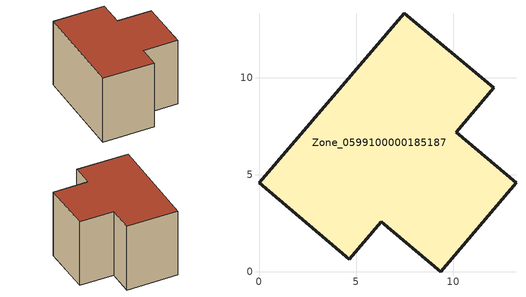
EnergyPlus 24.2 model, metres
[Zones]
Zone_0599100000185187
 floor ground (C_G): 10.16,7.2 13.24,4.6 9.36,0 6.29,2.6 4.65,0.67 0,4.61 7.48,13.35 12.09,9.49 z0
 wall outside (C_F): 7.48,13.35 0,4.61 4.65,0.67 6.29,2.6 9.36,0 13.24,4.6 10.16,7.2 12.09,9.49 7.48,13.35 z0:8.2
 roof outside (C_R): 10.16,7.2 12.09,9.49 7.48,13.35 0,4.61 4.65,0.67 6.29,2.6 9.36,0 13.24,4.6 z8.2
[BUILDING]
Pand.0599100000185187: North Axis=0; Terrain=City; Loads Convergence Tolerance Value=0.04; Temperature Convergence Tolerance Value=0.4; Solar Distribution=FullExterior; Maximum Number of Warmup Days=25; Minimum Number of Warmup Days=1
[Site:Location]
Rotterdam.The.Hague.AP_ZH_NLD Design_Conditions: Latitude=51.96; Longitude=4.45; Time Zone=1; Elevation=-4.5
[SITE:GROUNDTEMPERATURE:BUILDINGSURFACE]
18, 18, 18, 18, 18, 18, 18, 18, 18, 18, 18, 18
[MATERIAL] Thermal Absorptance=0.9; Solar Absorptance=0.7; Visible Absorptance=0.7
Name | Roughness | Thickness | Conductivity | Density | Specific Heat
G.TC.1946-1964 | MediumSmooth | 0.15 | 1 | 540 | 1210
F.TC.1946-1964 | Rough | 0.3 | 0.857143 | 1920 | 840
R.TC.1946-1964 | MediumRough | 0.2 | 0.235294 | 1500 | 1000
[CONSTRUCTION]
C_G: G.TC.1946-1964
C_F: F.TC.1946-1964
C_R: R.TC.1946-1964
[ZONE]
Zone_0599100000185187: Type=1; Multiplier=1; Ceiling Height=Autocalculate; Volume=Autocalculate; Floor Area=autocalculate; Part of Total Floor Area=Yes
[ZONEINFILTRATION:DESIGNFLOWRATE]
Infil_Zone_0599100000185187: Zone or ZoneList or Space or SpaceList=Zone_0599100000185187; Schedule=AlwaysOn; Design Flow Rate Calculation Method=Flow/Area; Flow Rate per Floor Area=0.003; Constant Term Coefficient=1; Temperature Term Coefficient=0; Velocity Term Coefficient=0; Velocity Squared Term Coefficient=0
[HVACTEMPLATE:ZONE:IDEALLOADSAIRSYSTEM]
Zone_0599100000185187: Maximum Heating Supply Air Temperature=50; Minimum Cooling Supply Air Temperature=13; Maximum Heating Supply Air Humidity Ratio=0.0156; Minimum Cooling Supply Air Humidity Ratio=0.0077; Heating Limit=NoLimit; Cooling Limit=NoLimit; Dehumidification Control Type=ConstantSensibleHeatRatio; Cooling Sensible Heat Ratio=0.7; Dehumidification Setpoint=60; Humidification Control Type=None; Humidification Setpoint=30; Outdoor Air Method=None; Outdoor Air Flow Rate per Person=0.00944; Outdoor Air Flow Rate per Zone Floor Area=0; Outdoor Air Flow Rate per Zone=0; Demand Controlled Ventilation Type=None; Outdoor Air Economizer Type=NoEconomizer; Heat Recovery Type=None; Sensible Heat Recovery Effectiveness=0.7; Latent Heat Recovery Effectiveness=0.65
[ZONECONTROL:THERMOSTAT]
ThermostatControl_Zone_0599100000185187: Zone or ZoneList=Zone_0599100000185187; Control Type Schedule=DualSetpointControlType; Control 1=Thermostat_Zone_0599100000185187; Temperature Difference Between Cutout And Setpoint=0
[THERMOSTATSETPOINT:DUALSETPOINT]
Thermostat_Zone_0599100000185187: Heating Setpoint Temperature Schedule=HeatingSetpoint_Zone_0599100000185187; Cooling Setpoint Temperature Schedule=CoolingSetpoint_Zone_0599100000185187
[SCHEDULE:COMPACT]
HeatingSetpoint_Zone_0599100000185187: Through: 12/31, For: AllDays, Until: 24:00, 21
CoolingSetpoint_Zone_0599100000185187: Through: 12/31, For: AllDays, Until: 24:00, 24
DualSetpointControlType: Through: 12/31, For: AllDays, Until: 24:00, 4
AlwaysOn: Through: 12/31, For: AllDays, Until: 24:00, 1
